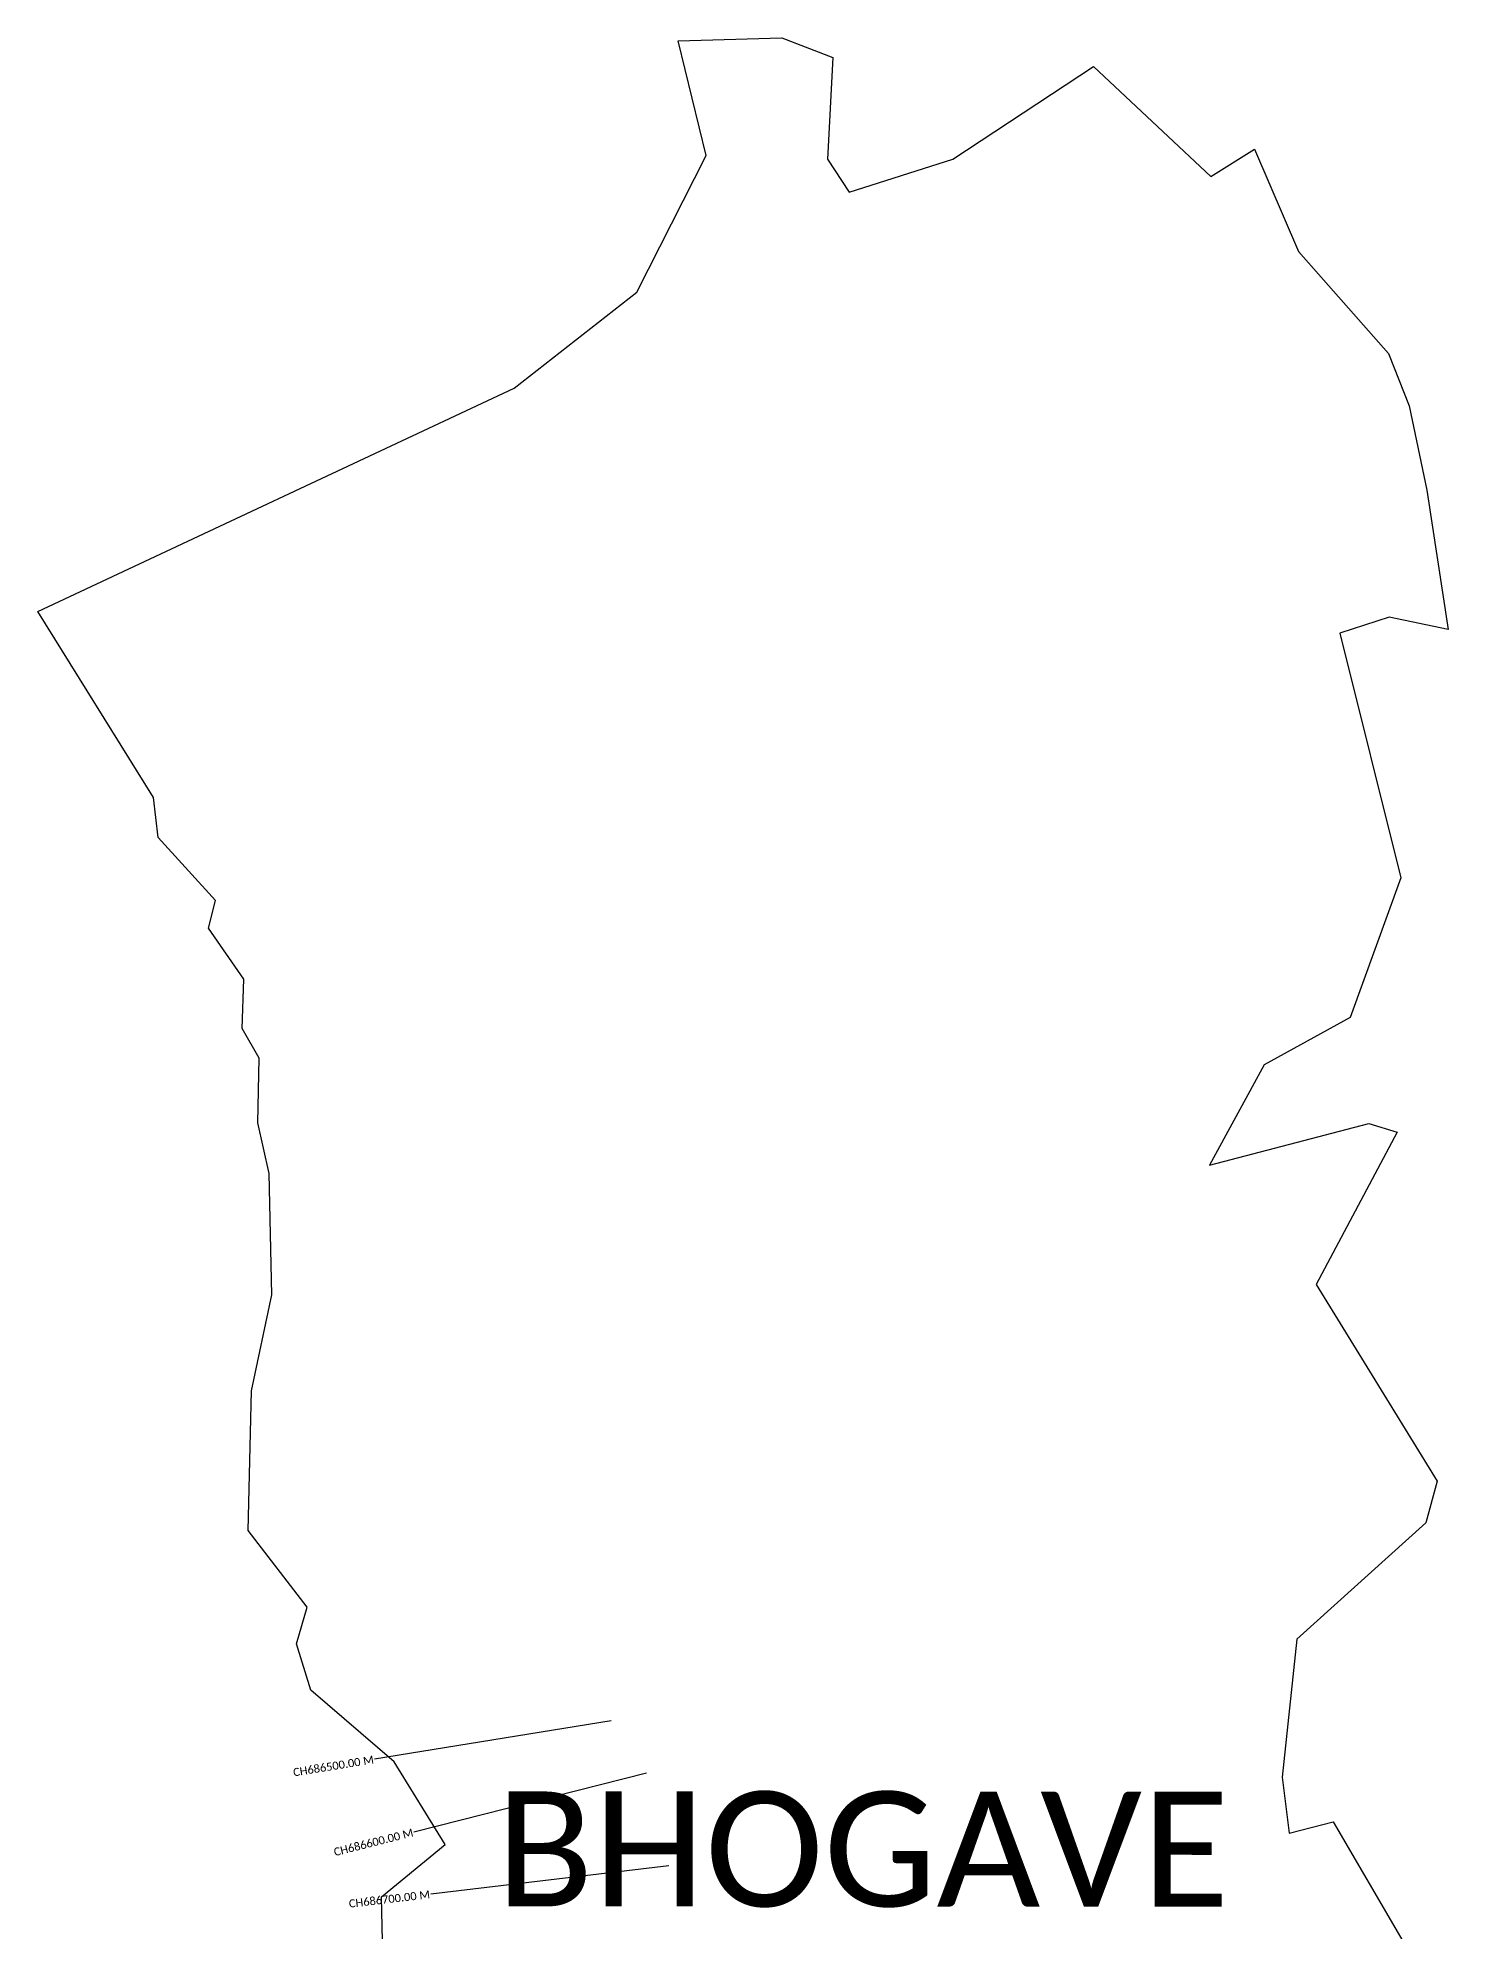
# Model space of a CAD drawing. Header units: metres. Extents: x 339485 to 341688, y 1763255 to 1767972.
# Drawn here: x 339559 to 341323, y 1765605 to 1767972 of the extents above; entities that cross this region are included whole.
import ezdxf
from ezdxf.enums import TextEntityAlignment as Align

# ---------------------------------------------------------------- set-up
doc = ezdxf.new("R2010")
doc.units = ezdxf.units.M
for name, color, linetype in [('CS', 134, 'Continuous'), ('CSMark', 6, 'Continuous'), ('village', 3, 'Continuous'), ('VILLAGE NAME', 250, 'Continuous')]:
    doc.layers.add(name, color=color, linetype=linetype)
doc.styles.add('Legend', font='calibri.ttf')

msp = doc.modelspace()

# ---------------------------------------------------------------- linework, layer by layer
at = {"layer": 'CS'}
for p, q in [((340276.3, 1765868.3), (339980.2, 1765820.2)), ((340320.2, 1765802.8), (340029.3, 1765729.1)), ((340348.4, 1765686.8), (340050.5, 1765651.6))]:
    msp.add_line(p, q, dxfattribs=at)
at = {"layer": 'village', "color": 3, "true_color": 0x00ff00}
msp.add_polyline3d([(339997.5, 1765280.5, 0), (339988.8, 1765648.1, 0), (340068.6, 1765713.8, 0), (340004.7, 1765817.1, 0), (339900.7, 1765906.4, 0), (339882.6, 1765964.6, 0), (339896.1, 1766010.5, 0), (339822.2, 1766106, 0), (339826.4, 1766280.7, 0), (339851.9, 1766400.6, 0), (339848.4, 1766552.5, 0), (339834.3, 1766615.6, 0), (339836.1, 1766696.4, 0), (339814.8, 1766733.7, 0), (339816.9, 1766795.3, 0), (339772.8, 1766859.1, 0), (339781.5, 1766893.4, 0), (339709.7, 1766972.4, 0), (339703.7, 1767022.4, 0), (339559.3, 1767254.7, 0), (340154.8, 1767533.9, 0), (340308.1, 1767653.9, 0), (340395.1, 1767824.6, 0), (340359.7, 1767967.9, 0), (340489.6, 1767971.8, 0), (340553.4, 1767947.3, 0), (340546.7, 1767820, 0), (340573.5, 1767779, 0), (340703.5, 1767820, 0), (340879.1, 1767936.1, 0), (341025.9, 1767798.4, 0), (341080.7, 1767832.8, 0), (341135.5, 1767704.8, 0), (341247.9, 1767577.4, 0), (341273.7, 1767511.8, 0), (341295.8, 1767406.5, 0), (341322.6, 1767232.5, 0), (341248.8, 1767247.8, 0), (341187, 1767227.8, 0), (341263.4, 1766921.7, 0), (341200, 1766747.3, 0), (341092.4, 1766688, 0), (341024.2, 1766562.8, 0), (341223.4, 1766614.8, 0), (341258.8, 1766604, 0), (341157.5, 1766413.7, 0), (341308.7, 1766167.6, 0), (341294.8, 1766115.8, 0), (341133.6, 1765970.2, 0), (341115.1, 1765797.7, 0), (341124, 1765728, 0), (341178.7, 1765742, 0), (341265.9, 1765592.8, 0)], dxfattribs=at)

# ---------------------------------------------------------------- texts
at = {"layer": 'CSMark', "style": 'Legend'}
for s, rotation, p in [('CH686500.00 M', 9.2399, (339979.2, 1765820)), ('CH686600.00 M', 14.2127, (340028.4, 1765728.9)), ('CH686700.00 M', 6.7346, (340049.5, 1765651.5))]:
    msp.add_text(s, height=10, rotation=rotation, dxfattribs=at).set_placement(p, align=Align.MIDDLE_RIGHT)
at = {"layer": 'VILLAGE NAME', "insert": (340132.1, 1765780), "char_height": 143.7, "attachment_point": 1, "rotation": 359.9793}
msp.add_mtext_dynamic_manual_height_columns('{\\fCalibri|b0|i0|c0|p34;BHOGAVE}', width=1418, gutter_width=718.5, heights=[0], dxfattribs=at)

doc.saveas('drawing.dxf')
